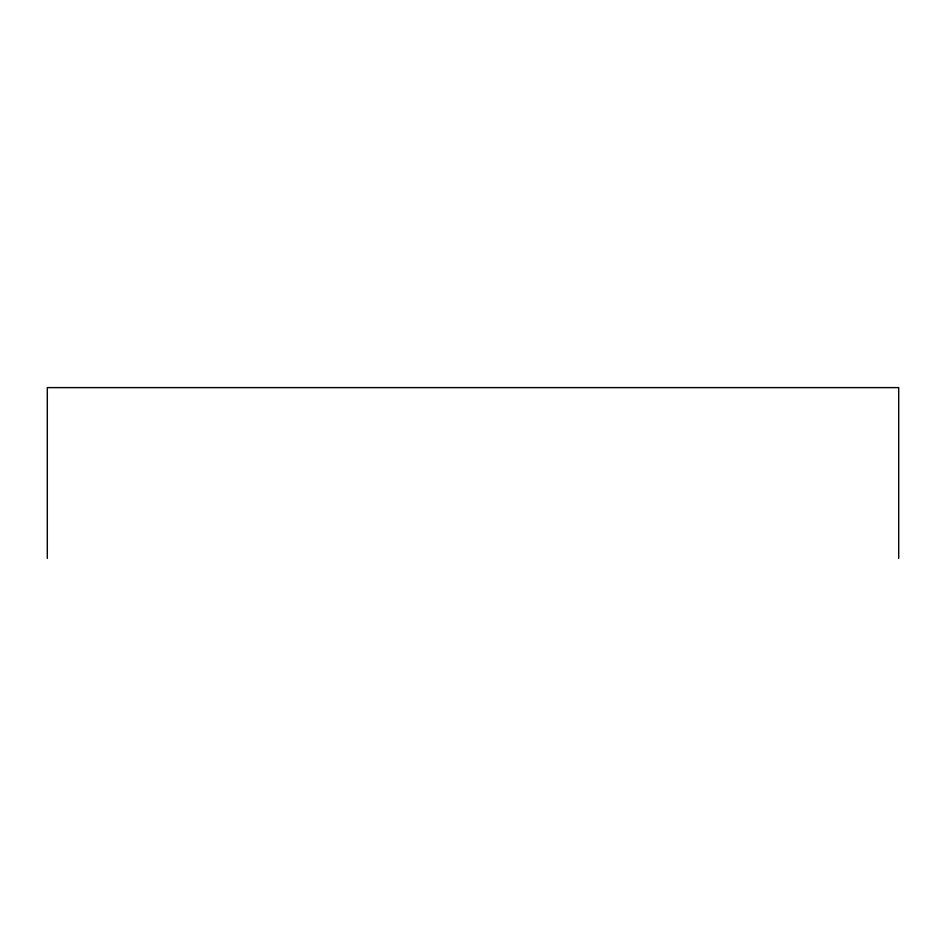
<?xml version="1.0" encoding="UTF-8"?>
<svg xmlns="http://www.w3.org/2000/svg" width="946" height="946" viewBox="0 0 946 946"><rect width="100%" height="100%" fill="white"/><g stroke="black" fill="none" stroke-linecap="round" stroke-linejoin="round"><path stroke-width="1.42" d="M898.7 558.388L898.7 387.612L47.3 387.612L47.3 558.388"/></g></svg>
